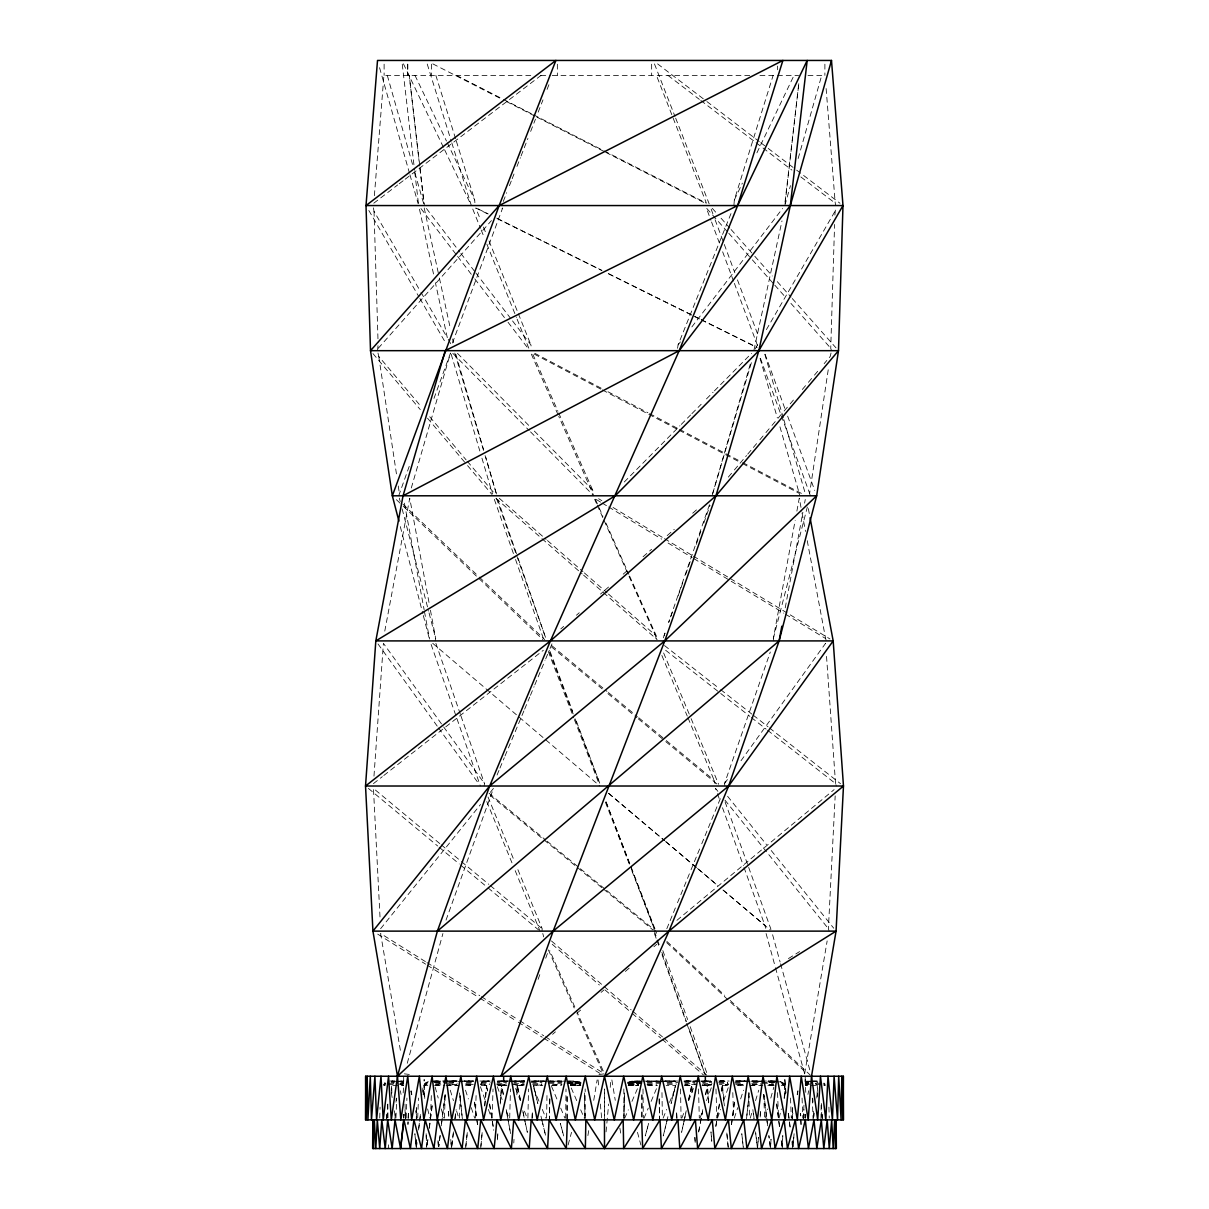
<?xml version="1.0" encoding="UTF-8"?>
<svg xmlns="http://www.w3.org/2000/svg" width="1209" height="1209" viewBox="0 0 1209 1209"><rect width="100%" height="100%" fill="white"/><g stroke="black" fill="none" stroke-linecap="round" stroke-linejoin="round"><path stroke-width="0.75" stroke-dasharray="5 3.75" d="M604.5 1119.866L604.5 1088.961L604.47 1118.053M403.685 1118.038L403.685 1114.411M416.364 1107.761L416.334 1118.884L416.47 1107.761M805.209 1081.692L805.239 1076.237L805.239 1081.692M585.02 1118.053L585.186 1088.961M565.676 1118.053L566.008 1088.961M820.987 1118.884L821.153 1104.044M546.604 1118.053L547.027 1092.604M784.686 1079.637L785.926 1094.78M784.989 1079.637L785.956 1092.921M549.793 1098.482L549.385 1118.884L549.868 1098.482M624.418 1092.936L623.874 1118.884L624.585 1092.921M527.895 1118.053L528.529 1088.961M817.072 1096.623L817.314 1085.501L814.654 1082.342L817.798 1082.342M509.699 1118.053L510.47 1088.961M379.747 1118.053L380.079 1107.142M492.139 1118.053L493.03 1088.961M831.49 350.67L830.734 348.268L834.588 224.466M834.875 215.081L835.585 207.872M387.122 1118.053L387.621 1103.5M475.333 1118.053L476.195 1092.604M395.947 1118.053L396.688 1098.059M459.375 1118.053L460.312 1092.604M386.336 1118.884L386.487 1115.166M406.164 1118.053L406.934 1098.059M417.694 1118.053L418.48 1098.059M430.464 1118.053L431.462 1092.604M444.383 1118.053L445.29 1094.417M782.268 1148.55L782.782 1135.568L782.344 1146.691M784.233 1098.482L784.747 1085.501L782.147 1084.352L781.21 1082.342L784.596 1084.715L782.147 1084.352L784.233 1084.035M532.051 1118.884L532.353 1111.464L532.111 1118.884M784.55 1096.623L785.049 1085.501L782.147 1084.352L784.429 1084.352M803.32 1118.884L804.015 1104.059M829.132 931.126L828.392 928.724L835.177 795.9M388.361 1148.55L388.557 1144.847M391.399 1091.062L391.686 1085.501L394.346 1082.342L391.202 1082.342M803.517 1118.884L804.015 1109.605M770.481 1148.55L771.025 1139.286L770.601 1146.691M516.878 1091.062L517.21 1085.501L513.493 1084.352L523.935 1084.352M394.95 1118.884L395.419 1111.464M395.993 1102.2L396.235 1098.482M513.78 1142.989L514.006 1139.286M516.802 1094.78L517.376 1085.501L514.792 1084.73M403.171 1092.921L403.564 1087.359M373.974 776.133L383.404 643.309L484.492 783.613L484.084 786.016M733.954 204.895L734.331 199.969L773.14 75.396M497.821 1133.71L497.247 1141.13L497.866 1133.71M500.254 1102.2L501.554 1085.501L506.662 1085.002M374.382 195.677L383.918 75.396L532.474 75.396M500.254 1104.044L501.75 1085.501L506.783 1085.002M760.174 1115.166L760.476 1111.464M541.98 931.126L542.191 928.724L517.24 868.062M757.65 1146.691L758.436 1137.427L757.499 1148.55L755.58 1131.866M760.174 1117.025L760.657 1111.464M480.683 1148.55L482.225 1131.866L480.865 1146.691M484.628 1105.903L486.517 1085.501L480.774 1084.352L482.542 1081.178L488.27 1081.027M606.057 1131.866L608.656 1104.059M610.228 1087.359L610.923 1079.954M423.044 1092.921C421.397 1086.468 425.81 1079.335 433.018 1082.025M484.794 1105.903L486.759 1085.501L480.774 1084.352L489.645 1084.352M465.601 1148.55L467.354 1131.866L465.797 1146.691M749.217 1092.921L746.497 1118.884L749.459 1092.921M453.42 1131.866L451.501 1148.55L450.761 1139.286L451.35 1146.691M454.901 1118.884L455.536 1113.323M785.064 203.626L798.892 82.816L784.701 204.895M451.728 1146.691L453.269 1133.71M455.037 1118.884L456.141 1109.605M445.018 1094.78L441.209 1126.304L445.26 1094.78M416.228 1148.55L417.135 1141.13L416.455 1146.691M418.722 1128.148L420.551 1113.323M429.255 1128.148L432.233 1104.044M418.586 1130.007L420.717 1113.323M423.074 1094.78L424.404 1084.715L428.485 1081.783M429.346 1128.148L432.444 1104.044M731.46 1124.446L734.347 1102.2M731.551 1124.446L734.543 1102.2M822.18 1118.053L822.694 1114.411M810.302 495.796L809.622 493.393L828.558 367.551M677.569 348.313L678.083 344.913L731.853 211.439M719.325 1104.044L715.547 1128.148L719.491 1104.044M721.365 1091.062L722.241 1085.501L728.226 1084.352L726.458 1081.178L720.73 1081.027M721.592 1091.062L722.483 1085.501L728.226 1084.352L719.355 1084.352M587.906 1135.568L589.131 1128.148M593.74 1100.341L597.125 1079.954M804.65 1073.834L827.152 940.919M813.415 1118.053L814.639 1110.784M816.785 1098.059L817.707 1092.604M773.881 640.906L773.322 638.503L795.174 520.354M796.882 511.12L799.27 498.199L801.703 511.12M785.23 607.84L802.882 512.329M804.589 503.14L805.27 499.468M702.792 1109.605L698.318 1133.71L702.565 1111.464M705.527 1094.78L707.25 1085.501L712.252 1084.352L702.958 1084.352M384.779 631.113L409.73 498.199L429.527 605.271M705.708 1094.78L707.446 1085.501L712.252 1084.352M803.275 1118.053L803.985 1114.411M807.929 1094.417L808.64 1090.79M683.538 1123.327L681.619 1132.334L684.385 1119.73M683.931 1121.529L686.228 1110.723M688.541 1099.918L691.624 1085.501L694.208 1084.73M684.778 1117.932L685.941 1112.522M688.677 1099.918L691.79 1085.501L695.507 1084.352L685.065 1084.352M753.978 350.021L781.996 220.899M791.789 1118.053L793.436 1110.784M797.124 1094.417L797.94 1090.79M435.119 640.906L435.678 638.503L429.875 607.114M831.021 353.028L830.235 356.443L824.16 363.622M666.31 1123.327L663.257 1135.946L667.247 1119.73M666.748 1121.529L668.048 1116.134M675.453 1085.501L671.101 1103.515L675.589 1085.501L666.235 1085.501M779.08 1118.053L781.377 1108.955M784.142 1098.059L785.971 1090.79M473.097 1081.027L467.687 1081.178L465.692 1084.352L472.22 1085.501L465.465 1085.501M773.322 638.503L807.34 507.039M568.109 1144.953L571.525 1132.334M407.252 1063.27L442.917 933.529M765.191 1118.053L767.745 1108.955M770.783 1098.059L773.836 1087.148M398.698 495.796L409.594 465.329M784.837 205.485L790.474 185.612M798.152 158.515L821.697 75.396M411.302 487.983L450.489 353.073L433.88 398.683M712.222 495.146L750.517 363.32M712.751 493.348L752.089 360.312M750.23 1118.113L752.361 1111.147M755.549 1100.674L758.753 1090.201M377.51 350.67L378.145 344.52M734.301 1118.113L737.747 1107.656M740.633 1098.921L743.505 1090.201M424.767 1098.482L424.253 1085.501L426.853 1084.352L427.125 1082.297M664.95 633.123L663.091 638.473L664.98 633.153M709.456 504.712L668.653 622.423L672.491 611.845M724.916 786.016L724.508 783.613L770.299 652.014M678.128 595.871L683.13 581.665M685.639 574.562L690.641 560.356M696.278 544.382L701.28 530.177M703.789 523.074L710.046 505.317M717.526 1118.113L720.594 1109.394M723.662 1100.674L728.574 1086.71M383.57 1085.501L384.93 1085.501L384.9 1082.342M446.03 920.094L493.453 788.419L489.932 792.802M538.111 979.35L540.015 974.061M545.712 958.208L547.617 952.919M452.438 343.008L502.657 207.963L500.163 210.774M699.996 1118.113L702.595 1111.147M706.494 1100.674L711.693 1086.71M503.292 201.45L506.707 192.699M509.442 185.687L511.498 180.443M512.178 178.69L514.233 173.431M516.968 166.434L520.399 157.684M521.079 155.931L527.925 138.415M530.66 131.418L535.451 119.162M538.186 112.15L542.977 99.894M547.088 89.39L549.143 84.146M681.831 1118.113L684.551 1111.147M688.646 1100.674L693.422 1088.463M663.136 1118.113L666.688 1109.394M669.544 1102.412L675.226 1088.463M666.809 928.724L676.798 904.453M677.508 902.73L690.339 871.523M691.049 869.785L701.039 845.514M701.749 843.791L721.713 795.25M384.93 1085.501L383.752 1084.352L385.792 1083.264M497.05 775.045L499.226 769.846M499.952 768.108L504.304 757.711M505.03 755.973L514.475 733.44M515.2 731.717L523.905 710.907M524.63 709.184L529.723 697.049M530.449 695.311L534.076 686.636M534.801 684.914L544.957 660.643M545.682 658.905L549.324 650.246M550.05 648.508L552.226 643.309M644.049 1118.189L648.281 1108.124M651.107 1101.414L657.469 1086.317M624.705 1118.189L628.332 1109.802M631.959 1101.414L637.763 1087.994M734.331 199.969L742.386 183.133M756.91 152.833L794.011 75.396M524.691 1081.073L514.792 1081.178L513.961 1082.342L524.358 1082.342M755.126 349.053L758.889 342.57M766.4 329.619L834.981 211.333M507.946 1081.073L498.289 1081.178L497.307 1082.342L506.556 1082.342M724.508 783.613L728.906 777.508M740.996 760.733L825.596 643.309L825.868 647.042M678.083 344.913L680.38 341.905M691.865 326.914L782.555 208.492M380.608 928.724L480.532 804.499M728.317 477.117L733.168 471.374M734.392 469.938L746.527 455.566M747.736 454.131L758.648 441.194M759.872 439.759L764.723 434.016M765.932 432.58L770.783 426.837M771.992 425.402L776.858 419.659M778.067 418.223L782.918 412.465M784.127 411.03L788.978 405.287M790.202 403.851L795.054 398.109M802.323 389.479L807.189 383.737M808.398 382.301L813.249 376.558M814.458 375.122L819.309 369.38M378.266 348.268L491.458 220.597M448.962 1081.088L457.41 1081.073L441.013 1081.178L438.64 1084.352L434.817 1085.501M624.297 481.983L679.957 425.704M681.287 424.374L690.566 414.989M691.896 413.644L701.175 404.274M706.464 398.91L713.098 392.215M714.428 390.87L751.53 353.36M823.208 1083.264L824.81 1083.264L824.07 1085.501L825.248 1084.352L824.1 1082.342M560.81 628.907L563.651 626.428M576.421 615.23L579.247 612.736M600.525 594.072L603.351 591.594M604.772 590.34L609.034 586.607M623.209 574.169L627.471 570.436M643.067 556.76L651.575 549.294M667.172 535.602L674.259 529.376M692.697 513.205L696.943 509.473M552.573 1034.315L555.43 1031.851M576.829 1013.354L581.121 1009.651M601.1 992.393L603.956 989.929M625.355 971.431L629.647 967.729M653.903 946.768L656.759 944.289M676.904 920.336L834.119 789.613M400.587 1081.027L403.685 1081.027L400.557 1082.342L403.685 1083.007L399.892 1083.264L403.685 1083.476L399.484 1084.352M373.445 783.613L382.316 776.662M383.782 775.498L543.355 650.261M373.777 203.203L397.67 184.932M399.166 183.798L403.655 180.368M405.136 179.234L541.028 75.396M788.419 958.586L799.602 951.574M457.198 1081.073L453.813 1081.178L451.607 1084.352L448.161 1085.123M424.45 1096.623L423.951 1085.501L426.853 1084.352L424.767 1084.035M426.807 1082.297L427.79 1082.342L425.87 1082.992L427.215 1083.264L425.281 1083.46M427.79 1082.342L424.979 1083.476M435.89 1085.123L441.753 1084.805L435.27 1084.352M808.111 1084.73L805.315 1085.501L817.314 1085.501L817.601 1091.062M447.965 1085.123L456.896 1084.352M396.779 1081.617L403.685 1081.209L397.806 1081.178M738.215 1085.214L743.308 1084.352L742.583 1082.342L741.313 1081.178L735.903 1081.027M752.058 1085.214L757.393 1084.352L761.035 1085.123M751.847 1085.214L757.393 1084.352L760.839 1085.123M424.465 1084.035L426.853 1084.352L424.404 1084.715L424.314 1079.637M424.571 1084.352L426.853 1084.352L424.102 1084.715L424.011 1079.637M392.804 1081.027L391.61 1081.178L396.265 1081.178M598.969 1074.499L604.5 1073.834L549.763 950.591M524.132 1084.926L517.376 1085.501L520.459 1099.918M520.323 1099.918L517.21 1085.501L524.056 1084.926M541.98 1084.866L533.547 1085.501L537.809 1103.515L533.547 1085.501L542.765 1085.501M403.685 1084.035L400.889 1084.246L403.685 1084.352M812.221 1081.617L805.315 1081.783L808.443 1082.342L805.315 1081.027L808.413 1081.027M551.833 1085.395L561.958 1084.7M570.814 1085.244L580.169 1084.609M640.181 1081.027L627.607 1082.297L639.939 1082.327M570.693 1084.156L579.625 1083.672M773.171 1082.146L751.726 1081.178L760.038 1081.088M774.349 1082.1L769.498 1082.342L770.36 1084.352L774.183 1085.501M775.982 1082.025L780.833 1081.783L784.535 1084.035M777.402 1081.738L768.803 1081.617L774.168 1081.375M570.436 1085.35L580.668 1084.881M768.803 1081.617L774.364 1081.375M783.719 1083.46L781.785 1083.264L783.13 1082.992L781.21 1082.342L782.193 1082.297M488.542 1081.027L482.542 1081.178L489.539 1081.178M504.516 1081.027L498.289 1081.178L525.084 1081.178M538.534 1081.027L531.945 1081.178L547.858 1081.178M580.758 1085.183L570.452 1085.425L580.804 1085.501M567.187 1083.264L582.632 1083.007L567.308 1082.342L580.018 1081.783L567.686 1081.178L581.393 1082.297L569.061 1082.327M777.75 1081.209L767.987 1081.178L774.909 1081.027M628.317 1084.639L638.533 1084.413M751.802 1081.073L762.924 1081.027M767.987 1081.178L773.443 1081.058M570.769 1084.277L580.018 1084.11M775.271 1081.027L735.601 1081.027L748.099 1081.058M741.313 1081.178L748.356 1081.058M699.452 1081.103L684.203 1081.073L711.829 1081.027M701.054 1081.073L710.711 1081.178L711.693 1082.342L702.444 1082.342M431.598 1081.738L440.197 1081.617L431.25 1081.209M642.946 1081.148L659.373 1081.178L646.739 1081.178M664.92 1081.103L670.587 1081.027M684.309 1081.073L694.208 1081.178L695.039 1082.342L684.642 1082.342M627.562 1083.445L641.843 1083.264M432.595 1081.194L441.013 1081.178L435.557 1081.058M424.268 1084.352L426.853 1084.352M805.315 1084.352L808.111 1084.352L805.315 1084.035M540.725 75.396L550.352 75.396M552.226 75.396L749.761 75.396M759.947 75.396L798.59 75.396M807.99 75.396L825.082 75.396M389.646 1081.027L397.489 1081.027M433.729 1081.027L473.399 1081.027L460.644 1081.058M479.852 1081.027L490.189 1081.027M497.171 1081.027L524.691 1081.027L509.548 1081.103M531.295 1081.027L561.762 1081.027M568.819 1081.027L574.456 1081.027M647.238 1081.027L677.705 1081.027M718.811 1081.027L729.148 1081.027M811.511 1081.027L819.354 1081.027M464.211 1081.178L473.263 1081.178M562.261 1081.178L549.627 1081.178L566.054 1081.148M661.142 1081.178L677.055 1081.178L670.466 1081.027M683.916 1081.178L710.711 1081.178L704.484 1081.027M719.461 1081.178L726.458 1081.178L720.458 1081.027M735.737 1081.178L744.789 1081.178M811.194 1081.178L805.315 1081.209L807.582 1081.617M812.735 1081.178L817.39 1081.178L816.196 1081.027M392.109 1081.617L395.222 1081.617M449.385 1081.617L472.598 1081.617M481.938 1081.617L488.965 1081.617M497.76 1081.617L506.979 1081.617M514.354 1081.617L524.691 1081.617M531.582 1081.617L547.571 1081.617M549.354 1081.617L562.049 1081.617M646.951 1081.617L659.646 1081.617M661.429 1081.617L677.418 1081.617M684.309 1081.617L694.646 1081.617M702.021 1081.617L711.24 1081.617M720.035 1081.617L727.062 1081.617M736.402 1081.617L759.615 1081.617M813.778 1081.617L816.891 1081.617M434.484 1082.342L446.877 1082.342M448.72 1082.342L455.914 1082.342M466.417 1082.342L473.928 1082.342M481.424 1082.342L490.249 1082.342M531.28 1082.342L541.98 1082.342M549.113 1082.342L561.868 1082.342M647.132 1082.342L659.887 1082.342M667.02 1082.342L677.72 1082.342M718.75 1082.342L727.576 1082.342M735.072 1082.342L742.583 1082.342M753.086 1082.342L760.28 1082.342M762.123 1082.342L774.516 1082.342M388.95 1083.264L393.666 1083.264M435.618 1083.264L446.378 1083.264M448.222 1083.264L457.198 1083.264M465.979 1083.264L473.505 1083.264M481.016 1083.264L489.872 1083.264M496.959 1083.264L506.239 1083.264M513.674 1083.264L524.086 1083.264M532.837 1083.264L541.783 1083.264M548.931 1083.264L561.717 1083.264M647.283 1083.264L660.069 1083.264M667.217 1083.264L676.163 1083.264M684.914 1083.264L695.326 1083.264M702.761 1083.264L712.041 1083.264M719.128 1083.264L727.984 1083.264M735.495 1083.264L743.021 1083.264M751.802 1083.264L760.778 1083.264M762.622 1083.264L773.382 1083.264M815.334 1083.264L820.05 1083.264M383.752 1084.352L385.339 1084.352M388.512 1084.352L393.227 1084.352M473.233 1084.352L465.692 1084.352L470.785 1085.214M503.292 1094.78L501.554 1085.501L496.748 1084.352L506.042 1084.352M532.685 1084.352L541.647 1084.352M552.468 1084.352L561.626 1084.352M570.814 1084.352L580.184 1084.352M628.816 1084.352L638.186 1084.352M647.374 1084.352L656.532 1084.352M667.353 1084.352L676.315 1084.352M735.767 1084.352L743.308 1084.352L736.78 1085.501L743.535 1085.501M752.104 1084.352L757.393 1084.352L755.187 1081.178M773.73 1084.352L767.247 1084.805L773.11 1085.123M815.773 1084.352L820.488 1084.352M823.661 1084.352L825.248 1084.352M423.951 1085.501L427.774 1085.501M434.53 1085.501L444.776 1085.501M446.136 1085.501L459.012 1085.501M481.152 1085.501L486.759 1085.501L487.635 1091.062M497.791 1085.501L506.964 1085.501M517.21 1085.501L524.57 1085.501M551.939 1085.501L561.429 1085.501M628.196 1085.501L638.533 1085.501L628.242 1085.183M647.571 1085.501L657.061 1085.501M684.43 1085.501L691.79 1085.501L692.122 1091.062M702.036 1085.501L711.209 1085.501M727.848 1085.501L722.241 1085.501L724.206 1105.903M749.988 1085.501L762.864 1085.501M767.836 1085.501L774.47 1085.501M781.226 1085.501L785.049 1085.501M824.07 1085.501L825.43 1085.501M782.147 1084.352L784.732 1084.352M805.315 1082.297L808.443 1082.342L805.315 1083.007L809.108 1083.264L805.315 1083.476L809.516 1084.352M538.413 1081.027L544.08 1081.103M567.157 1083.264L581.438 1083.445M641.813 1083.264L626.368 1083.007L641.692 1082.342L628.982 1081.783L641.526 1081.617L631.718 1081.209L641.329 1081.178L634.544 1081.027M628.982 1084.11L638.231 1084.277M446.076 1081.027L453.813 1081.178M570.467 1084.413L580.683 1084.639M434.636 1081.375L440.197 1081.617M628.332 1084.881L638.564 1085.35M434.651 1082.1L439.502 1082.342L435.829 1082.146M629.375 1083.672L638.307 1084.156M647.042 1084.7L657.167 1085.395M628.831 1084.609L638.186 1085.244M401.418 1081.617L403.685 1081.783L400.557 1082.342L403.685 1082.297L403.685 1076.237M684.944 1084.926L691.79 1085.501M684.868 1084.926L691.624 1085.501L692.198 1094.78M784.021 1083.476L781.21 1082.342M702.338 1085.002L707.446 1085.501L708.746 1102.2M702.217 1085.002L707.25 1085.501L708.746 1104.044M404.35 1073.834L409.7 1074.499M457.153 1085.214L451.607 1084.352L456.942 1085.214M496.748 1084.352L501.75 1085.501L503.473 1094.78M400.889 1084.73L403.685 1085.501L391.686 1085.501L391.928 1096.623M780.515 1081.783L781.875 1082.297M478.099 208.915L488.24 213.948M496.703 218.149L601.508 270.151M608.263 273.506L699.558 318.798M701.235 319.644L757.03 347.315M487.529 213.812L475.757 207.963L480.638 220.098M497.64 218.829L601.991 270.604M608.716 273.944L699.603 319.04M701.28 319.871L756.834 347.436M456.518 75.396L501.795 98.549M503.473 99.41L531.99 113.994M533.668 114.84L602.414 150.022M604.092 150.868L706.404 203.203L656.442 75.396M432.837 63.881L499.982 98.231M506.707 101.662L535.239 116.26M536.917 117.122L604.077 151.473M605.754 152.319L706.479 203.853M534.786 353.3L601.326 388.27M607.976 391.761L647.903 412.737M649.565 413.614L677.856 428.485M679.518 429.346L741.072 461.702M742.734 462.579L802.625 494.043M600.692 389.041L532.277 353.073L557.938 411.287M602.354 389.918L677.448 429.376M679.126 430.253L740.86 462.699M742.538 463.576L799.27 493.393L799.92 495.796M598.606 498.712L601.825 500.662M613.069 507.478L662.88 537.673M664.482 538.64L691.79 555.203M693.392 556.17L728.74 577.6M730.357 578.567L829.963 638.957M600.571 502.098L594.148 498.199L596.43 503.322M602.173 503.065L606.994 505.982M608.611 506.964L661.655 539.123M668.078 543.007L692.198 557.621M693.8 558.603L783.81 613.159M785.412 614.142L825.596 638.503L826.336 640.906M425.387 961.593L380.608 933.529L400.92 1053.538M426.989 962.591L479.761 995.672M481.363 996.669L518.147 1019.716M519.734 1020.728L543.733 1035.75M545.335 1036.763L602.898 1072.836L577.207 1014.789M377.722 934.134L425.628 964.147M427.23 965.16L478.341 997.183M479.928 998.181L516.666 1021.197M518.268 1022.194L542.221 1037.216M543.808 1038.214L601.311 1074.242M657.59 63.881L705.436 100.438M706.933 101.586L759.267 141.574M760.763 142.722L766.733 147.286M768.229 148.435L795.144 169.003M796.64 170.137L839.998 203.278M667.972 75.396L699.331 99.35M700.827 100.498L754.582 141.574M756.078 142.722L791.91 170.106M800.872 176.952L835.223 203.203L835.872 205.485M664.482 645.546L719.219 688.495M720.7 689.659L751.756 714.035M753.237 715.199L768.032 726.805M769.513 727.969L840.512 783.689M665.645 650.261L749.867 716.363M751.333 717.511L766.113 729.118M767.594 730.266L835.555 783.613L836.326 786.016M551.47 646.906L602.112 688.873M607.915 693.664L636.856 717.662M638.307 718.856L664.346 740.437M665.796 741.646L719.34 786.016M489.071 793.21L545.622 839.983M547.072 841.177L578.975 867.563M580.426 868.772L605.074 889.159M606.525 890.353L655.837 931.126L657.741 936.431M490.219 795.386L542.509 838.638M543.974 839.832L602.067 887.89M603.518 889.083L652.905 929.933M551.878 645.712L606.933 691.352M608.384 692.561L637.355 716.574M638.805 717.783L664.874 739.409M666.325 740.603L714.126 780.243L715.108 783.659M439.789 843.58L373.445 788.419L380.034 917.495M441.225 844.789L488.829 884.353M490.265 885.547L542.191 928.724M368.413 788.419L437.643 845.983M439.079 847.177L459.284 863.967M460.72 865.176L486.683 886.756M488.119 887.95L538.609 929.933M608.656 793.285L664.542 840.542M665.978 841.751L696.082 867.201M697.517 868.41L717.572 885.381M723.314 890.217L764.874 925.353L765.856 928.769M608.444 793.27L664.27 840.436M665.706 841.645L697.185 868.243M698.621 869.452L717.224 885.169M722.952 890.02L770.193 929.917M432.746 643.339L599.86 786.016M551.44 940.965L602.671 985.244M604.107 986.468L631.143 1009.832M632.564 1011.072L662.456 1036.884M663.877 1038.123L706.585 1075.013M552.241 944.289L599.347 984.987M605.044 989.929L630.735 1012.114M632.171 1013.354L660.718 1038.017M662.139 1039.241L703.532 1075.013M499.287 498.274L546.09 539.335M547.496 540.574L582.95 571.676M584.37 572.93L607.054 592.833M608.475 594.072L655.278 635.133L656.155 638.548M495.886 498.274L582.179 573.927M583.599 575.167L657.152 639.667M666.854 941.403L724.72 995.339M730.221 1000.478L810.136 1074.952M666.688 942.627L803.728 1070.479M402.975 504.168L477.933 575.786M479.293 577.086L544.73 639.606M396.416 499.68L401.841 504.863M403.186 506.148L542.871 639.606M452.786 353.345L529.21 430.555M530.539 431.885L593.785 495.796L558.739 416.319M457.47 353.36L529.043 425.704M534.333 431.069L592.652 490.023L593.392 493.438M712.328 208.386L716.076 212.603M721.078 218.24L729.813 228.108M731.067 229.514L753.555 254.872M754.809 256.278L772.294 276M777.281 281.637L791.034 297.142M792.273 298.547L835.993 347.86M727.486 231.826L706.343 207.963L710.907 220.25M728.74 233.216L751.121 258.484M752.376 259.875L773.518 283.737M774.757 285.128L785.956 297.762M790.928 303.368L830.734 348.268M377.979 353.028L378.765 356.443L421.231 406.723M429.724 416.773L466.115 459.873M467.339 461.309L495.237 494.36M372.931 353.557L420.264 409.579M427.533 418.208L466.372 464.18M467.581 465.616L491.851 494.36M727.606 796.278L766.506 844.653M771.221 850.516L833.711 928.195M717.889 791.336L715.547 788.419L716.801 791.925M724.947 800.116L828.392 928.724M426.445 208.492L459.737 251.971M460.886 253.467L474.669 271.451M475.817 272.947L511.407 319.418M512.556 320.929L530.917 344.913L531.431 348.313M420.959 208.553L456.473 254.933M457.622 256.429L473.656 277.375M474.805 278.871L506.888 320.763M508.037 322.259L528.65 349.174M378.024 643.959L437.446 726.443M438.55 727.969L479.278 784.49M373.415 207.872L374.019 211.333L420.052 290.719M420.989 292.351L447.3 337.719L435.406 282.71M448.237 339.336L451.048 344.202M368.836 210.457L418.949 296.87M419.901 298.502L445.426 342.525M414.989 75.396L446.453 141.045M447.254 142.722L474.684 199.969L475.046 204.895M403.428 63.82L443.854 148.193M444.655 149.886L470.528 203.883M595.312 499.211L598.364 506.027M599.12 507.735L602.928 516.273M605.981 523.104L628.846 574.32M629.602 576.028L657.802 639.198M597.201 505.045L603.306 518.737M604.077 520.444L655.278 635.133M548.387 949.911L574.169 1007.958M558.694 412.994L592.652 490.023M531.325 354.131L557.984 414.596M571.237 1087.994L577.041 1101.414M580.668 1109.802L584.295 1118.189M551.531 1086.317L557.893 1101.414M560.719 1108.124L564.951 1118.189M663.635 652.996L690.399 716.922M691.125 718.645L718.63 784.293M661.852 655.444L687.271 716.106M687.997 717.844L714.126 780.243M488.013 796.988L514.384 861.125M486.774 801.567L512.344 863.755M515.185 870.661L540.045 931.126M533.774 1088.463L539.456 1102.412M542.312 1109.394L545.863 1118.113M483.434 227.035L486.23 233.972M489.025 240.908L517.648 311.967M518.344 313.705L530.917 344.913M472.749 209.066L480.502 228.289M481.197 230.042L484.023 237.04M486.834 244.022L516.409 317.453M517.12 319.206L529.799 350.67M654.477 63.941L674.97 116.396M675.665 118.15L709.154 203.807M515.578 1088.463L520.354 1100.674M524.449 1111.147L527.169 1118.113M605.936 801.748L655.157 929.373M605.513 802.444L629.194 863.831M631.899 870.843L654.22 928.724L606.072 801.869M549.475 652.074L574.351 716.967M575.016 718.72L599.891 783.613L575.983 720.186M548.251 651.394L573.716 717.829M574.396 719.582L599.196 784.263M550.08 651.47L572.658 711.376M711.149 209.097L714.443 217.952M715.093 219.721L723.647 242.722M724.312 244.49L734.845 272.811M737.475 279.883L758.527 336.525M711.557 222.003L719.385 243.039M722.65 251.82L733.727 281.621M734.392 283.374L758.511 348.268M497.307 1086.71L502.506 1100.674M506.405 1111.147L509.004 1118.113M765.085 354.222L785.064 409.08M787.648 416.153L814.73 490.476M760.431 358.348L809.622 493.393M725.083 801.945L748.039 865.644M748.673 867.427L770.979 929.358M717.436 793.693L719.34 798.953M722.498 807.733L743.369 865.674M744.003 867.427L764.874 925.353M662.834 950.591L687.649 1019.61M690.188 1026.698L707.371 1074.469M654.417 933.544L656.321 938.834M656.955 940.587L658.86 945.876M662.018 954.687L686.092 1021.635M686.727 1023.388L705.089 1074.484M654.356 931.126L656.865 938.214M657.484 939.982L659.373 945.287M661.867 952.36L686.304 1021.378M688.813 1028.466L705.104 1074.469M496.446 498.214L545.909 638.473M494.315 499.332L514.898 557.727M515.533 559.495L543.612 639.138M480.426 1086.71L485.338 1100.674M488.406 1109.394L491.474 1118.113M497.685 499.362L517.467 556.427M518.087 558.21L546.528 640.256M460.357 714.247L435.86 643.264M460.977 716.03L484.492 783.613M431.114 644.442L480.366 786.016M465.495 1090.201L468.367 1098.921M471.253 1107.656L474.699 1118.113M435.86 75.396L455.823 139.458M456.367 141.241L474.684 199.969M427.23 64.032L451.244 141.075M451.803 142.858L471.344 205.56M450.247 1090.201L453.451 1100.674M456.639 1111.147L458.77 1118.113M454.796 353.119L484.552 453.798M485.096 455.597L496.778 495.146L485.761 457.214M451.214 354.252L479.822 451.002M481.938 458.166L492.531 493.997M764.844 354.297L783.281 417.785M783.81 419.599L805.421 493.982M760.083 358.484L777.327 417.83M779.941 426.837L799.27 493.393M455.869 354.282L483.676 449.99M387.303 75.396L412.904 165.739M414.944 172.963L424.163 205.485M379.566 67.704L409.413 172.917M409.927 174.731L418.163 203.747M435.164 1087.148L438.217 1098.059M441.255 1108.955L443.809 1118.053M772.611 934.753L780.092 961.971M780.591 963.785L810.015 1070.796M766.083 933.529L774.999 965.961M775.483 967.714L804.922 1074.801M637.475 1132.334L640.891 1144.953M399.318 498.153L400.239 501.554M542.781 933.484L543.672 936.899M402.129 508.868L428.591 611.104M429.059 612.933L435.678 638.503M400.315 526.625L422.848 613.688M423.316 615.502L429.422 639.093M423.029 1090.79L424.858 1098.059M427.623 1108.955L429.92 1118.053M541.753 1119.73L545.712 1135.946L542.69 1123.327M540.952 1116.134L542.252 1121.529M411.06 1090.79L411.876 1094.417M415.564 1110.784L417.211 1118.053M424.208 207.993L439.018 276.241M439.411 278.085L450.216 327.896M452.619 338.958L453.42 342.646M419.478 209.233L433.819 275.365M523.059 1112.522L524.222 1117.932M524.615 1119.73L527.336 1132.334L525.462 1123.327M522.772 1110.723L525.069 1121.529M400.36 1090.79L401.071 1094.417M405.015 1114.411L405.725 1118.053M808.353 508.641L809.395 514.157M802.035 512.964L805.511 531.431M807.234 540.65L825.596 638.503M506.435 1111.464L510.636 1133.71L506.208 1109.605M404.411 503.14L424.117 609.668M424.45 611.512L429.558 639.062M391.293 1092.604L392.215 1098.059M394.361 1110.784L395.585 1118.053M611.875 1079.954L615.26 1100.341M619.869 1128.148L621.094 1135.568M486.517 1085.501L487.408 1091.062M489.509 1104.044L493.68 1130.007M489.675 1104.044L493.756 1130.007M378.765 356.443L396.869 476.724M398.26 485.988L399.378 493.393M386.306 1114.411L386.82 1118.053M474.457 1102.2L477.449 1124.446M474.653 1102.2L477.54 1124.446M776.556 1104.044L779.654 1128.148M788.283 1113.323L790.414 1130.007M792.545 1146.691L791.835 1141.13L792.772 1148.55M763.74 1094.78L767.685 1126.304L763.982 1094.78M788.449 1113.323L790.278 1128.148M776.767 1104.044L779.745 1128.148M752.859 1109.605L753.963 1118.884M755.731 1133.71L757.272 1146.691M419.78 166.041L409.247 75.396L419.039 160.888M420.007 167.885L424.299 204.895M402.249 64.168L414.566 170.212M414.778 172.071L418.677 205.56M753.464 1113.323L754.099 1118.884M419.901 168.323L423.936 203.626M743.203 1146.691L741.782 1133.71L743.399 1148.55M459.541 1092.921L462.367 1118.884L459.783 1092.921M728.135 1146.691L726.715 1131.866L728.317 1148.55M722.483 1085.501L724.372 1105.903M598.077 1079.954L598.772 1087.359M600.344 1104.059L601.719 1118.884M448.343 1111.464L448.826 1117.025M448.524 1111.464L448.826 1115.166M826.125 88.544L835.223 203.203M826.533 656.396L835.555 783.613M805.436 1087.359L805.829 1092.921M812.765 1098.482L813.007 1102.2M813.581 1111.464L814.05 1118.884M694.873 1137.427L695.22 1142.989M438.399 1146.691L437.93 1139.286L438.519 1148.55M694.903 1137.427L695.13 1141.13M404.985 1109.605L405.483 1118.884M404.985 1104.059L405.68 1118.884M426.157 1135.568L426.656 1146.691M676.889 1118.884L676.572 1111.464L676.949 1118.884M822.513 1115.166L822.664 1118.884M802.066 1098.059L802.836 1118.053M790.52 1098.059L791.306 1118.053M777.538 1092.604L778.536 1118.053M426.142 1133.71L426.732 1148.55M763.71 1094.417L764.617 1118.053M812.312 1098.059L813.113 1119.866M748.688 1092.604L749.625 1118.053M821.379 1103.5L821.878 1118.053M732.805 1092.604L733.667 1118.053M715.97 1088.961L716.861 1118.053M374.019 211.333L378.085 342.646M828.921 1107.142L829.253 1118.053M698.53 1088.961L699.301 1118.053M584.415 1092.921L585.035 1118.884L584.582 1092.936M680.471 1088.961L681.105 1118.053M659.132 1098.482L659.57 1118.884L659.207 1098.482M661.973 1092.604L662.396 1118.053M642.992 1088.961L643.324 1118.053M387.847 1104.044L388.013 1118.884M792.53 1107.761L792.59 1118.884L792.636 1107.761M623.814 1088.961L623.98 1118.053M824.886 64.183L824.886 75.396M805.315 1079.788L805.315 1085.093M777.568 66.057L777.568 69.79M705.724 1076.237L705.724 1081.027M704.953 1076.237L704.953 1081.027M651.651 64.183L651.651 75.396M557.349 64.183L557.349 75.396M504.047 1076.237L504.047 1081.027M503.276 1076.237L503.276 1081.027M431.432 64.183L431.432 75.396M407.826 64.183L407.826 75.396M407.524 64.183L407.524 75.396M384.114 64.183L384.114 75.396M641.919 1094.78L641.903 1118.884L641.964 1094.78M416.259 1139.286L416.228 1146.691L416.274 1139.286M805.088 1114.411L805.073 1118.053L805.073 1114.411M408.355 1113.323L407.947 1124.446L408.4 1113.323M794.101 1133.725L792.938 1146.691L794.117 1133.725M797.88 1091.077L797.547 1094.78L797.94 1091.077M440.091 1135.568L438.746 1146.691L440.152 1135.568M427.88 1139.286L426.958 1146.691L427.926 1139.286M648.659 1123.327L645.258 1135.946L648.704 1123.327M563.711 1135.946L560.296 1123.327L563.742 1135.946M782.027 1146.691L781.074 1139.286L782.042 1146.691M770.239 1146.691L768.848 1135.568L770.254 1146.691M411.392 1094.78L411.06 1091.077L411.453 1094.78M416.062 1146.691L414.883 1133.725L416.062 1146.691M711.738 1141.13L710.983 1131.866L711.753 1141.13M801.023 1124.446L800.6 1113.323L801.053 1124.446M792.772 1146.691L792.726 1139.286L792.772 1146.691M403.912 1118.038L403.897 1114.396L403.927 1118.053M805.315 1118.053L805.3 1114.411L805.285 1118.053M567.097 1118.884L567.081 1094.78L567.081 1118.884"/><path stroke-width="1.5" d="M365.662 1076.237L365.511 1119.866L843.489 1119.866L843.338 1076.237L365.662 1076.237L365.919 1119.866L367.204 1076.237L367.899 1119.866L370.302 1076.237L371.465 1119.866L374.911 1076.237L376.573 1119.866L381.001 1076.237L383.193 1119.866L388.542 1076.237L391.293 1119.866L397.489 1076.237L437.386 931.126L489.66 786.016L550.427 640.906L679.201 350.67L737.656 205.56L807.189 60.45L790.323 205.56L758.844 350.67L715.94 495.796L664.769 640.906L553.163 931.126L500.994 1076.237L668.955 931.126L843.474 786.016L833.182 640.906L810.075 517.83M843.338 1076.237L843.081 1119.866L841.796 1076.237L841.101 1119.866L838.698 1076.237L837.535 1119.866L834.089 1076.237L832.427 1119.866L827.999 1076.237L825.807 1119.866L820.458 1076.237L817.707 1119.866L811.511 1076.237L836.069 931.126L843.474 786.016L365.526 786.016L372.931 931.126L397.489 1076.237L400.814 1119.866L407.781 1076.237L411.695 1119.866L419.342 1076.237L423.845 1119.866L432.112 1076.237L437.205 1119.866L445.985 1076.237L451.682 1119.866L460.901 1076.237L467.173 1119.866L476.739 1076.237L483.585 1119.866L493.408 1076.237L500.783 1119.866L510.803 1076.237L518.691 1119.866L528.801 1076.237L537.159 1119.866L547.299 1076.237L556.08 1119.866L566.16 1076.237L575.318 1119.866L585.262 1076.237L594.752 1119.866L604.5 1076.237L668.955 931.126L728.634 786.016L779.11 640.906L816.664 495.796L838.487 350.67L842.99 205.56L831.49 60.45L377.51 60.45L366.01 205.56L370.513 350.67L392.336 495.796L398.91 521.185M811.511 1076.237L808.186 1119.866L801.219 1076.237L797.305 1119.866L789.658 1076.237L785.155 1119.866L776.888 1076.237L771.795 1119.866L763.015 1076.237L757.318 1119.866L748.099 1076.237L741.827 1119.866L732.261 1076.237L725.415 1119.866L715.592 1076.237L708.217 1119.866L698.197 1076.237L690.309 1119.866L680.199 1076.237L671.841 1119.866L661.701 1076.237L652.92 1119.866L642.84 1076.237L633.682 1119.866L623.738 1076.237L614.248 1119.866L604.5 1076.237L836.069 931.126L372.931 931.126L489.66 786.016L664.769 640.906L816.664 495.796L392.336 495.796L499.166 205.56L555.898 60.45L366.01 205.56L842.99 205.56L758.844 350.67L615.215 495.796L375.818 640.906L365.526 786.016L550.427 640.906L715.94 495.796L838.487 350.67L370.513 350.67L499.166 205.56L782.888 60.45L737.656 205.56L445.214 350.67L403.05 495.796L375.818 640.906L833.182 640.906L728.634 786.016L553.163 931.126L397.489 1076.237M400.587 1148.55L403.927 1119.866L410.395 1148.55L413.916 1119.866L421.533 1148.55L425.145 1119.866L433.91 1148.55L437.522 1119.866L447.466 1148.55L450.972 1119.866L462.08 1148.55L465.42 1119.866L477.676 1148.55L480.774 1119.866L494.149 1148.55L496.914 1119.866L511.362 1148.55L513.765 1119.866L529.21 1148.55L531.189 1119.866L547.586 1148.55L549.098 1119.866L566.341 1148.55L567.353 1119.866L585.352 1148.55L585.851 1119.866L604.5 1148.55L623.179 1119.866L623.648 1148.55L641.707 1119.866L642.659 1148.55L660.008 1119.866L661.414 1148.55L677.932 1119.866L679.79 1148.55L695.387 1119.866L697.638 1148.55L712.252 1119.866L714.851 1148.55L728.423 1119.866L731.324 1148.55L743.792 1119.866L746.92 1148.55L758.239 1119.866L761.534 1148.55L771.705 1119.866L775.09 1148.55L784.097 1119.866L787.467 1148.55L795.31 1119.866L798.605 1148.55L805.285 1119.866L808.413 1148.55L813.989 1119.866L816.831 1148.55L821.304 1119.866L823.797 1148.55L827.213 1119.866L829.268 1148.55L831.686 1119.866L833.197 1148.55L834.678 1119.866L835.57 1148.55L836.175 1119.866L836.356 1148.55L372.644 1148.55L372.825 1119.866L373.43 1148.55L374.322 1119.866L375.803 1148.55L377.314 1119.866L379.732 1148.55L381.787 1119.866L385.203 1148.55L387.696 1119.866L392.169 1148.55L395.011 1119.866L400.587 1148.55L403.685 1119.866M781.83 626.202L779.11 640.906L437.386 931.126M831.49 60.45L790.323 205.56L679.201 350.67L403.05 495.796M604.47 1119.866L604.5 1148.55"/></g></svg>
